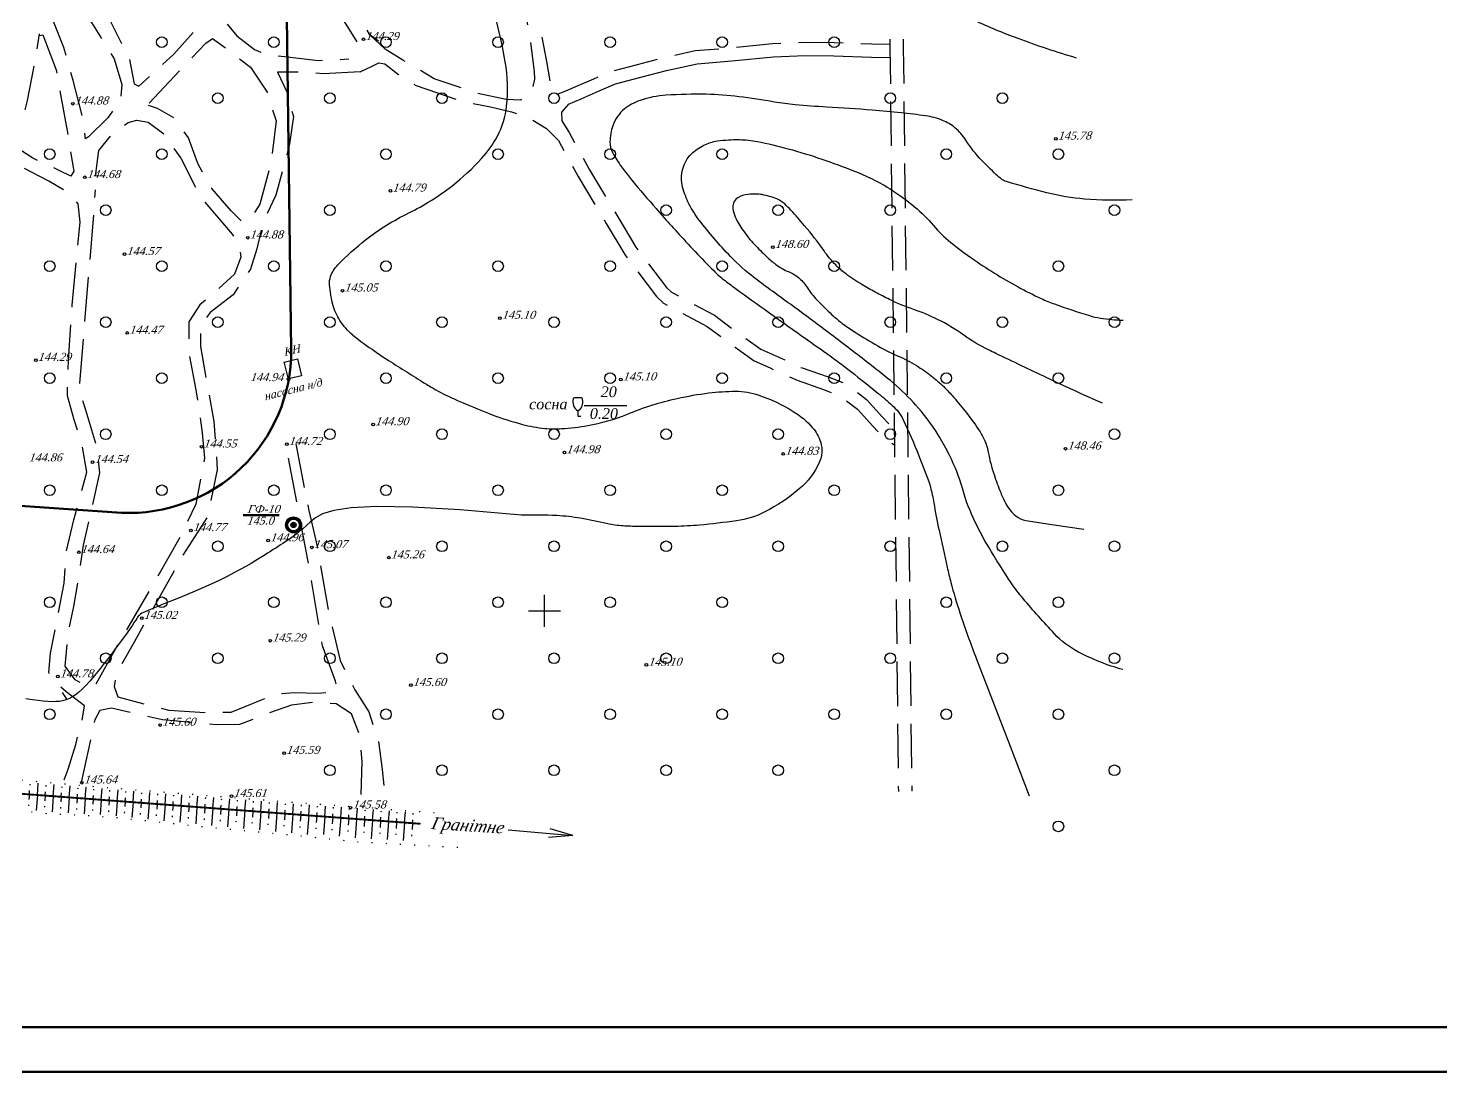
# Model space of a CAD drawing. Header units: millimetres. Extents: x 1400 to 7029, y -1119 to 1612.
# Drawn here: x 3192.6 to 3351.4, y 1001 to 1118.4 of the extents above; entities that cross this region are included whole.
import ezdxf

# ---------------------------------------------------------------- set-up
doc = ezdxf.new("R2010")
doc.units = ezdxf.units.MM
doc.set_wipeout_variables(frame=1)
for name, pattern in [('ADOT1', [1.6, 0.1, -1.5]), ('AHIDDEN2', [3, 1.5, -1.5]), ('AHIDDEN4', [7, 5, -2])]:
    doc.linetypes.add(name, pattern=pattern)
for name, color, linetype in [('01_Завод', 7, 'Continuous'), ('CONT-MNR', 7, 'Continuous'), ('жел_дор', 7, 'Continuous'), ('кресты', 7, 'Continuous'), ('ПИКЕТЫ', 7, 'Continuous'), ('проы', 7, 'Continuous'), ('РАСТИТ', 7, 'Continuous'), ('РЕЛЬЕФ', 7, 'Continuous'), ('Скважины', 7, 'Continuous'), ('СІТУАЦІЯ', 7, 'Continuous')]:
    doc.layers.add(name, color=color, linetype=linetype)
doc.styles.add('grad', font='timesi.ttf')
doc.styles.add('universw', font='timesi.ttf', dxfattribs={"oblique": 10})

# ---------------------------------------------------------------- blocks, each defined once
blk = doc.blocks.new('372')
blk.add_circle((0, 0), 1)
blk = doc.blocks.new('368')
at = {"color": 0, "linetype": 'Continuous'}
blk.add_blockref('372', (0, 0), dxfattribs=at)
blk = doc.blocks.new('A$C232C0E02')
at = {"layer": 'СІТУАЦІЯ', "color": 0, "linetype": 'Continuous', "flags": 128}
for points in [[(0, 2.48), (9.1, 3.17)], [(24.13, 0.28), (0, 2.48), (8.41, 0)]]:
    blk.add_lwpolyline(points, dxfattribs=at)
blk = doc.blocks.new('A$C0DFD615A')
at = {"layer": 'Скважины', "linetype": 'Continuous'}
h = blk.add_hatch(color=6, dxfattribs=at)
h.paths.add_polyline_path([(-3, 0, 1), (3, 0, 1)])
h.paths.add_polyline_path([(2.2, 0, -1), (-2.2, 0, -1)], flags=16)
at = {"layer": 'Скважины', "linetype": 'Continuous', "lineweight": 50}
h = blk.add_hatch(color=6, dxfattribs=at)
edge = h.paths.add_edge_path()
edge.add_arc((0, 0), 1, 0, 360)
at = {"layer": 'Скважины', "color": 0, "linetype": 'Continuous'}
for radius in [3, 2.2, 1]:
    blk.add_circle((0, 0), radius, dxfattribs=at)
blk = doc.blocks.new('390_2')
at = {"color": 0, "linetype": 'Continuous', "lineweight": 0}
blk.add_wipeout([(0.56, -0.02), (0.56, 0.02), (0.02, 0.02), (0.02, 1.02), (0.15, 1.11), (0.31, 1.24), (0.46, 1.38), (0.62, 1.58), (0.73, 1.77), (0.84, 2), (0.9, 2.21), (0.95, 2.44), (0.96, 2.61), (0.96, 2.86), (0.94, 3.01), (0.89, 3.24), (0.86, 3.33), (0.82, 3.39), (0.77, 3.44), (0.7, 3.46), (-0.38, 3.46), (-0.69, 3.46), (-0.8, 3.42), (-0.85, 3.37), (-0.89, 3.28), (-0.93, 3.11), (-0.96, 2.93), (-0.97, 2.66), (-0.95, 2.39), (-0.91, 2.19), (-0.85, 2.03), (-0.78, 1.85), (-0.67, 1.65), (-0.56, 1.5), (-0.45, 1.37), (-0.28, 1.21), (-0.13, 1.09), (-0.02, 1.02), (-0.02, -0.02)], dxfattribs=at)
at = {"color": 0, "linetype": 'Continuous'}
blk.add_lwpolyline([(0.89, 3.12), (0.86, 3.28, 0.283123), (0.7, 3.44), (-0.69, 3.44, 0.301637), (-0.87, 3.28, 0.346308), (0, 1.03, 0.325277)], format="xyb", close=True, dxfattribs=at)
blk.add_lwpolyline([(0, 1.03), (0, 0), (0.54, 0)], dxfattribs=at)

msp = doc.modelspace()

# ---------------------------------------------------------------- linework, layer by layer
at = {"lineweight": 50}
for points in [[(3582.002, 1604.9881), (3582.002, 1000.9881), (2716.002, 1000.9881), (2716.002, 1604.9881)], [(3577.002, 1599.9881), (3577.002, 1005.9881), (2736.002, 1005.9881), (2736.002, 1599.9881)]]:
    msp.add_lwpolyline(points, close=True, dxfattribs=at)
at = {"color": 7, "linetype": 'Continuous', "lineweight": 50, "flags": 128}
msp.add_lwpolyline([(3253.1696, 1256.3419), (3238.9968, 1213.3162), (3221.6314, 1125.4023), (3222.1953, 1082.1284), (3222.1953, 1082.1284, -0.42950611), (3203.1091, 1063.8631), (3127.1113, 1069.1175), (3071.2513, 1072.7475), (2988.3313, 1079.2275), (2922.9913, 1084.4475)], format="xyb", dxfattribs=at)
at = {"layer": '01_Завод', "color": 250, "linetype": 'AHIDDEN4', "flags": 128}
for points in [[(3288.5116, 1208.1056), (3288.6488, 1193.7742), (3288.8793, 1178.5741), (3289.0156, 1155.695), (3289.3436, 1126.6238), (3289.5018, 1116.1676), (3290.4513, 1032.5129)], [(3290.0115, 1208.12), (3290.1487, 1193.7927), (3290.3792, 1178.5899), (3290.5156, 1155.7079), (3290.8435, 1126.6436), (3291.0017, 1116.1874), (3291.9512, 1032.53)], [(3237.5852, 1141.0925), (3237.5842, 1140.4089), (3238.4247, 1139.4009), (3239.1719, 1138.5048), (3241.1518, 1136.7875), (3243.3558, 1134.3048), (3246.2817, 1130.6884), (3247.9159, 1128.6686), (3248.7437, 1126.8455), (3249.251, 1124.9515), (3249.7764, 1120.3308), (3250.8794, 1114.6262), (3251.3211, 1112.1478), (3251.4981, 1111.1549), (3251.8832, 1110.8576), (3252.7951, 1111.2063), (3254.178, 1111.8013), (3256.2176, 1112.6788), (3258.1563, 1113.5129), (3261.1064, 1114.2915), (3264.0504, 1115.0684), (3267.612, 1115.834), (3271.5959, 1116.1632), (3276.2905, 1116.6529), (3279.9984, 1116.7934), (3283.2158, 1116.7426), (3287.4709, 1116.6112), (3289.4961, 1116.5486)], [(3235.0164, 1138.203), (3235.5225, 1138.6407), (3236.554, 1138.6722), (3238.6148, 1137.2255), (3241.3967, 1134.4252), (3246.1444, 1128.8005), (3247.0048, 1127.1314), (3247.5362, 1125.1082), (3248.0357, 1122.7995), (3248.9956, 1117.3631), (3249.486, 1113.5058), (3249.5448, 1112.6186), (3249.2476, 1111.386), (3248.689, 1110.7204), (3247.9263, 1110.2588), (3246.3687, 1110.3339), (3242.9204, 1111.0854), (3238.2727, 1112.6805), (3234.7487, 1114.759), (3232.7456, 1116.0085), (3230.9439, 1117.6777)], [(3229.9581, 1113.4666), (3231.3059, 1114.0987), (3232.0547, 1114.4498), (3232.7226, 1114.3494), (3234.2425, 1113.1548), (3236.1313, 1111.9603), (3238.6252, 1111.0754), (3241.5415, 1110.0834), (3244.5836, 1109.5283), (3246.9619, 1108.9436), (3248.8038, 1108.3344), (3250.8793, 1107.0769), (3252.2322, 1105.7166), (3254.4412, 1101.6963), (3257.6112, 1096.3783), (3259.6862, 1092.8972), (3263.274, 1088.1811), (3264.0372, 1087.4512), (3268.9577, 1084.8069), (3272.1031, 1082.4681), (3274.2319, 1080.9631), (3276.0324, 1080.1423), (3279.072, 1078.7567), (3282.0499, 1077.7273), (3283.9336, 1076.9802), (3285.8369, 1075.4942), (3287.5618, 1073.6119), (3288.5579, 1072.5248), (3290.0089, 1071.4917)], [(3253.3596, 1109.8162), (3252.5664, 1108.917), (3252.6241, 1107.9368), (3253.4449, 1106.6243), (3255.7432, 1102.4417), (3258.8996, 1097.1464), (3260.9313, 1093.738), (3264.3962, 1089.1834), (3264.9267, 1088.676), (3269.7645, 1086.0761), (3272.9837, 1083.6825), (3274.9825, 1082.2694), (3276.6546, 1081.5071), (3279.6293, 1080.1511), (3282.5716, 1079.134), (3284.6869, 1078.2951), (3286.8584, 1076.5996), (3288.6677, 1074.6253), (3289.5568, 1073.655), (3289.9878, 1073.3481)]]:
    msp.add_lwpolyline(points, dxfattribs=at)
at = {"layer": '01_Завод', "color": 250, "linetype": 'Continuous', "flags": 128}
msp.add_lwpolyline([(3253.3596, 1109.8162), (3254.7708, 1110.4234), (3256.8105, 1111.3009), (3258.6468, 1112.091), (3261.4891, 1112.8411), (3264.3996, 1113.6092), (3267.8322, 1114.3471), (3271.7355, 1114.6696), (3276.3968, 1115.1559), (3280.015, 1115.293), (3283.1808, 1115.243), (3287.4246, 1115.1119), (3289.4498, 1115.0493)], dxfattribs=at)
at = {"layer": 'CONT-MNR', "color": 30, "linetype": 'Continuous', "flags": 128}
for points in [[(3229.0996, 1083.8218, -0.06964728), (3227.6661, 1085.483, -0.07851882), (3226.8783, 1087.2655, -0.04491636), (3226.4951, 1089.5025, -0.10908417), (3226.6244, 1090.4373, -0.10219152), (3227.4297, 1091.7262, -0.03644697), (3230.5598, 1094.5606, -0.05279579), (3235.4044, 1097.581, 0.05280627), (3240.248, 1100.6009, 0.04200081), (3243.6004, 1103.7052, 0.06266107), (3245.3704, 1106.2124, 0.0962945), (3246.4117, 1109.6081, 0.06843527), (3246.257, 1114.5805, 0.02609042), (3245.1176, 1119.6774, 0.02513517)], [(3298.9983, 1119.2467, 0.02061885), (3303.8753, 1117.2219, 0.01571158), (3310.4504, 1115.0367)], [(3316.7384, 1099.0615, -0.0334372), (3311.391, 1099.1436, -0.04153995), (3307.1422, 1099.852, -0.01013853), (3302.6024, 1101.1013, -0.08540444), (3302.0978, 1101.3508, -0.03115432), (3301.4186, 1101.9134, -0.01226635), (3299.8255, 1103.4854, -0.05099758), (3298.0417, 1105.7572, 0.07892517), (3296.8048, 1107.1639, 0.07725222), (3295.4276, 1107.9853, 0.06181275), (3293.4952, 1108.4996, 0.00768782), (3290.7688, 1108.8319, 0.00645613), (3287.5124, 1109.1357, 0.00606072), (3282.3985, 1109.4838, -0.00873048), (3278.8495, 1109.7445, -0.02080276), (3276.5116, 1110.0558, 0.01215347), (3272.5208, 1110.6576, 0.02651749), (3268.853, 1110.9233, 0.02151609), (3264.3231, 1110.8159, 0.06435674), (3261.405, 1110.2387, 0.09368228), (3259.614, 1109.2354, 0.06876832), (3258.8899, 1108.4361, 0.06310325), (3258.3552, 1107.3903, 0.08454276), (3258.0292, 1105.578, 0.12632339), (3258.3272, 1104.371, 0.03298359), (3259.3232, 1102.78, 0.0209256), (3261.1525, 1100.4572, 0.00284375), (3263.9117, 1097.277, 0.00489107), (3265.5444, 1095.453, 0.00973775), (3269.722, 1091.052, 0.03590122), (3270.9607, 1089.9652, 0.00508568), (3272.2634, 1088.9988, 0.00187037), (3275.8417, 1086.4207, 0.00198646), (3280.2407, 1083.3026, -0.00302757), (3283.1227, 1081.2507, -0.00976985), (3284.6126, 1080.1315, -0.00402909), (3288.1487, 1077.319, -0.01586152), (3289.7479, 1075.9398, -0.03455133), (3290.4153, 1075.2354, -0.06248369), (3290.9935, 1074.3221, -0.01558716), (3292.7083, 1070.36, -0.00480288), (3293.8961, 1067.2767, -0.02812997), (3294.0639, 1066.7376, -0.01990761), (3294.4304, 1064.9819, 0.01139489), (3295.0182, 1061.9051, 0.00306322), (3295.9374, 1057.7493, 0.00734885), (3296.3566, 1056.0253, 0.01718517), (3297.373, 1052.5886, 0.01118858), (3299.2308, 1047.4079), (3302.9994, 1037.5953), (3305.1418, 1032.017)], [(3315.6659, 1046.2139, -0.05150787), (3310.6302, 1048.2327, -0.08431928), (3307.9852, 1050.2538, -0.01175182), (3304.4642, 1054.2153, -0.02823414), (3303.1342, 1055.9771, -0.0131173), (3300.6065, 1059.9737, -0.02043238), (3299.1591, 1062.6431, -0.04520728), (3297.6408, 1066.609, 0.04822573), (3296.1946, 1070.319, 0.01685176), (3295.0419, 1072.4205, 0.02256978), (3294.06, 1073.9172, 0.03406131), (3291.8398, 1076.5865, 0.03303946), (3289.2037, 1079.0073, 0.00430894), (3286.6449, 1081.0269, 0.00258497), (3282.3337, 1084.3342, 0.00675253), (3278.3037, 1087.3079, -0.00682179), (3274.315, 1090.2519, -0.03895695), (3271.5671, 1092.6981, -0.02671507), (3268.0642, 1096.7558, -0.04874599), (3266.9027, 1098.6031, -0.05291657), (3266.1977, 1100.4865, -0.1287571), (3266.2053, 1102.5396, -0.13618768), (3267.1893, 1104.2171, -0.07669796), (3268.5803, 1105.2029, -0.0819724), (3270.1057, 1105.6744, -0.03732213), (3272.5898, 1105.8277, -0.04605744), (3274.5969, 1105.6161, -0.01759749), (3278.0575, 1104.7976, -0.01585236), (3281.8295, 1103.6342, -0.01057616), (3285.4983, 1102.2866, -0.01905387), (3287.4873, 1101.4191, -0.03318605), (3289.7382, 1100.1431, -0.0272605), (3292.2702, 1098.2714, -0.0453873), (3294.3911, 1096.1658, 0.0494738), (3296.3532, 1094.2492, 0.0156871), (3298.6623, 1092.5178, 0.01459189), (3301.2527, 1090.81, 0.01384068), (3303.8985, 1089.2741, 0.01450472), (3306.5022, 1087.9537, 0.02488203), (3307.9926, 1087.3402, 0.0096669), (3311.9267, 1086.0301, 0.04117724), (3313.1625, 1085.754, 0.02028372), (3315.718, 1085.5055)], [(3313.3849, 1076.1788, -0.00209778), (3309.3074, 1078.0243, -0.00393153), (3307.1438, 1079.0351, -0.00038967), (3301.4189, 1081.7703, -0.00265862), (3300.5823, 1082.1763, -0.04051138), (3297.7918, 1083.8419, 0.03851505), (3294.8641, 1085.6051, 0.03526664), (3292.2442, 1086.6961, -0.033283), (3289.464, 1087.841, -0.00967345), (3287.8529, 1088.6727, -0.01012637), (3286.3465, 1089.5274, -0.0263262), (3284.5649, 1090.7178, -0.0366108), (3283.4005, 1091.7284, -0.04510814), (3282.0885, 1093.3096, 0.02589005), (3279.913, 1096.1463, 0.00916841), (3278.3743, 1097.8856, 0.02135755), (3277.6691, 1098.5907, 0.08861431), (3276.7732, 1099.1599, 0.05426617), (3275.1159, 1099.6378, 0.03864018), (3274.3796, 1099.708, 0.03392218), (3273.5384, 1099.666, 0.10662097), (3272.3883, 1099.2717, 0.17283448), (3271.9047, 1098.6807, 0.1181011), (3271.8353, 1098.0436, 0.07912007), (3272.1018, 1097.1324, 0.0421535), (3272.9895, 1095.6062, 0.03670406), (3274.2708, 1094.0358, 0.01465205), (3275.6179, 1092.6931, 0.02068979), (3276.6369, 1091.8118, 0.07742577), (3278.1647, 1090.9429, -0.09844562), (3279.3411, 1090.2072, -0.05991289), (3280.2157, 1089.1605, 0.04748046), (3281.2847, 1087.8144, 0.01296377), (3282.9849, 1086.1366, 0.02348126), (3283.9889, 1085.2808, 0.02123182), (3285.2924, 1084.3571, 0.01142982), (3287.8198, 1082.8035, 0.02941003), (3290.3524, 1081.5186, -0.03477718), (3292.4831, 1080.4088, -0.02703834), (3294.1508, 1079.2585, -0.0296279), (3295.5444, 1078.0432, -0.01898951), (3296.4826, 1077.0492, -0.01143565), (3297.9368, 1075.3072, -0.01981374), (3299.4706, 1073.2173, -0.04044609), (3300.0943, 1072.1093, -0.06228374), (3300.545, 1070.6895, 0.03519889), (3301.204, 1068.1446, 0.01605974), (3301.9532, 1066.1287, 0.02491647), (3302.5411, 1064.8729, 0.09595118), (3303.6465, 1063.5029, 0.1382782), (3304.7699, 1062.9935), (3307.9737, 1062.5063), (3311.3159, 1061.998)], [(3229.0996, 1083.8218, 0.00610702), (3231.5885, 1082.0183, 0.01212527), (3232.8745, 1081.1562, 0.00220997), (3236.9666, 1078.5798, 0.00768861), (3238.1574, 1077.8626, 0.02625949), (3240.4352, 1076.6934, 0.01423819), (3244.7948, 1074.8848, 0.02776131), (3248.1775, 1073.804, 0.03834977), (3250.7097, 1073.3508, 0.04145013), (3252.5939, 1073.3177, 0.02629357), (3255.541, 1073.6667, 0.05581818), (3259.9841, 1074.9537, -0.04395547), (3265.5794, 1076.719, -0.02375904), (3269.1489, 1077.3326, -0.02864617), (3272.1471, 1077.5292, -0.08636969), (3274.7579, 1077.0968, -0.05304688), (3278.6338, 1075.2606, -0.07469913), (3280.7738, 1073.4671, -0.10846725), (3281.715, 1071.7767, -0.18253839), (3281.5578, 1069.5078, -0.10908001), (3279.3095, 1066.5352, -0.05911236), (3275.4348, 1063.9529, -0.08268982), (3272.249, 1062.9508, -0.01229287), (3268.0866, 1062.4692, -0.01886327), (3265.3593, 1062.3249, -0.00816894), (3260.5408, 1062.3307, -0.02349456), (3258.8681, 1062.4387, -0.02758084), (3257.6399, 1062.6453, 0.01149193), (3254.7115, 1063.2353, 0.03104065), (3252.0499, 1063.5393, 0.02100764), (3248.0938, 1063.5777)]]:
    msp.add_lwpolyline(points, format="xyb", dxfattribs=at)
msp.add_lwpolyline([(3248.0938, 1063.5777), (3241.1727, 1064.1908), (3235.8182, 1064.5009), (3231.8122, 1064.5585), (3228.9365, 1064.4141), (3226.9731, 1064.1182), (3225.7038, 1063.7213), (3224.9105, 1063.2739), (3224.3751, 1062.8264), (3223.9152, 1062.4203), (3223.4918, 1062.0598), (3223.1013, 1061.74), (3222.7404, 1061.4562), (3222.4057, 1061.2034), (3222.0937, 1060.9768), (3221.8011, 1060.7715), (3221.5245, 1060.5827), (3221.2597, 1060.4055), (3221, 1060.2347), (3220.7379, 1060.0652), (3220.4661, 1059.8918), (3220.177, 1059.7094), (3219.8631, 1059.5128), (3219.5172, 1059.2969), (3219.1316, 1059.0565), (3218.6999, 1058.7877), (3218.2186, 1058.4918), (3217.6853, 1058.1712), (3217.0976, 1057.8286), (3216.4531, 1057.4664), (3215.7492, 1057.087), (3214.9834, 1056.6932), (3214.1534, 1056.2873), (3213.2612, 1055.8727), (3212.3266, 1055.456), (3211.3741, 1055.0446), (3210.4281, 1054.646), (3209.513, 1054.2676), (3208.6531, 1053.9168), (3207.873, 1053.6011), (3207.1969, 1053.3278), (3206.6427, 1053.1019), (3206.2018, 1052.9187), (3205.8588, 1052.7708), (3205.5984, 1052.651), (3205.4055, 1052.5519), (3205.2647, 1052.4662), (3205.1607, 1052.3867), (3205.0783, 1052.3061), (3205.0029, 1052.2164), (3204.9229, 1052.1065), (3204.8276, 1051.9648), (3204.7062, 1051.7795), (3204.5477, 1051.5388), (3204.3415, 1051.231), (3204.0766, 1050.8444), (3203.7423, 1050.3672), (3203.3321, 1049.7938), (3202.858, 1049.1424), (3202.3359, 1048.4372), (3201.7822, 1047.7027), (3201.2129, 1046.963), (3200.6444, 1046.2425), (3200.0928, 1045.5655), (3199.5743, 1044.9562), (3199.101, 1044.4337), (3198.669, 1043.9955), (3198.2702, 1043.6341), (3197.8966, 1043.3417), (3197.5401, 1043.1106), (3197.1928, 1042.9333), (3196.8466, 1042.802), (3196.4934, 1042.709), (3196.1251, 1042.6478), (3195.7327, 1042.6157), (3195.3072, 1042.6111), (3194.8395, 1042.6326), (3194.3205, 1042.6785), (3193.7411, 1042.7472), (3193.0924, 1042.8374), (3192.3651, 1042.9473)], dxfattribs=at)
at = {"layer": 'CONT-MNR', "color": 30, "linetype": 'Continuous', "elevation": 43.5, "flags": 128}
msp.add_lwpolyline([(3196.9928, 1042.8574), (3196.4647, 1043.6481)], dxfattribs=at)
at = {"layer": 'жел_дор', "color": 7, "linetype": 'Continuous', "const_width": 0.21, "flags": 128}
msp.add_lwpolyline([(2775.4659, 1064.0896), (2798.9245, 1062.2131), (2828.9365, 1060.0664), (2887.0559, 1055.7065), (2924.0835, 1052.872), (2976.5245, 1049.0132), (3040.7183, 1043.9603), (3103.6887, 1039.1407), (3148.1414, 1035.6826), (3185.83, 1032.7039), (3209.3383, 1030.9328), (3236.7274, 1028.8752)], dxfattribs=at)
at = {"layer": 'кресты', "color": 3, "linetype": 'Continuous'}
for p, q in [((3250.6513, 1051.0275), (3250.6513, 1054.6275)), ((3248.8513, 1052.8275), (3252.4513, 1052.8275))]:
    msp.add_line(p, q, dxfattribs=at)
at = {"layer": 'ПИКЕТЫ', "color": 7, "linetype": 'Continuous'}
for centre in [(3230.3101, 1117.1098), (3197.646, 1109.8658), (3308.158, 1105.9234), (3198.9918, 1101.5864), (3233.34, 1100.0748), (3217.3, 1094.7983), (3203.4555, 1092.9354), (3276.3401, 1093.7307), (3227.9442, 1088.8358), (3245.6524, 1085.758), (3203.7624, 1084.082), (3193.4751, 1081.03), (3221.8939, 1078.8786), (3259.2448, 1078.8389), (3231.4104, 1073.7936), (3212.1061, 1071.293), (3221.6885, 1071.5633), (3252.896, 1070.6437), (3277.5009, 1070.4686), (3309.2417, 1071.065), (3199.8666, 1069.5463), (3210.9179, 1061.8767), (3219.6047, 1060.7388), (3198.3095, 1059.414), (3224.5162, 1059.969), (3233.1548, 1058.8128), (3205.3835, 1052.0059), (3219.8424, 1049.4693), (3262.1142, 1046.7458), (3195.9627, 1045.4357), (3235.6361, 1044.4619), (3207.4644, 1039.9887), (3221.4027, 1036.8301), (3198.6616, 1033.4973), (3215.4671, 1031.9774), (3228.8734, 1030.6909)]:
    msp.add_circle(centre, 0.15, dxfattribs=at)
at = {"layer": 'РАСТИТ', "color": 7}
msp.add_lwpolyline([(3255.1231, 1075.9314), (3259.9149, 1075.9059)], dxfattribs=at)
at = {"layer": 'РЕЛЬЕФ', "color": 7, "linetype": 'Continuous'}
for p, q in [((3192.7511, 1032.1824), (3192.7851, 1032.6333)), ((3192.8301, 1033.2316), (3192.8391, 1033.3512)), ((3193.6486, 1032.1148), (3193.7494, 1033.4529)), ((3194.546, 1032.0472), (3194.5792, 1032.4877)), ((3194.6243, 1033.086), (3194.6333, 1033.2056)), ((3195.4435, 1031.9796), (3195.542, 1033.2872)), ((3196.341, 1031.912), (3196.3736, 1032.3447)), ((3196.4186, 1032.943), (3196.4276, 1033.0626)), ((3197.2384, 1031.8444), (3197.3355, 1033.1329)), ((3198.1359, 1031.7767), (3198.168, 1032.2031)), ((3198.2131, 1032.8014), (3198.2221, 1032.9211)), ((3199.0334, 1031.7091), (3199.129, 1032.9786)), ((3200.0075, 1032.6598), (3200.0165, 1032.7795)), ((3200.8283, 1031.5739), (3200.9229, 1032.8294)), ((3201.8023, 1032.522), (3201.8113, 1032.6417)), ((3202.6232, 1031.4387), (3202.7173, 1032.6877)), ((3203.597, 1032.3846), (3203.6061, 1032.5043)), ((3204.4181, 1031.3034), (3204.5118, 1032.546)), ((3205.3918, 1032.2472), (3205.4008, 1032.3669)), ((3206.2131, 1031.1682), (3206.3062, 1032.4043)), ((3207.1866, 1032.1099), (3207.1956, 1032.2295)), ((3208.008, 1031.033), (3208.1007, 1032.2627)), ((3192.6626, 1031.0074), (3192.6535, 1030.8877)), ((3192.7511, 1032.1824), (3192.7076, 1031.6057)), ((3193.6486, 1032.1148), (3193.5166, 1030.3639)), ((3194.4565, 1030.8584), (3194.4474, 1030.7387)), ((3194.546, 1032.0472), (3194.5015, 1031.4567)), ((3195.4435, 1031.9796), (3195.3104, 1030.2133)), ((3196.252, 1030.7308), (3196.2429, 1030.6111)), ((3196.341, 1031.912), (3196.297, 1031.3291)), ((3197.2384, 1031.8444), (3197.108, 1030.1131)), ((3198.0478, 1030.6072), (3198.0388, 1030.4876)), ((3198.1359, 1031.7767), (3198.0928, 1031.2055)), ((3199.0334, 1031.7091), (3198.9056, 1030.013)), ((3199.9308, 1031.6415), (3199.8887, 1031.082)), ((3199.9308, 1031.6415), (3199.9625, 1032.0615)), ((3200.8283, 1031.5739), (3200.7031, 1029.9129)), ((3201.7257, 1031.5063), (3201.6845, 1030.9585)), ((3201.7257, 1031.5063), (3201.7572, 1031.9237)), ((3202.6232, 1031.4387), (3202.4978, 1029.7742)), ((3203.5207, 1031.3711), (3203.4783, 1030.8084)), ((3203.5207, 1031.3711), (3203.552, 1031.7863)), ((3204.4181, 1031.3034), (3204.2892, 1029.5922)), ((3205.3156, 1031.2358), (3205.2721, 1030.6576)), ((3205.3156, 1031.2358), (3205.3467, 1031.6489)), ((3206.2131, 1031.1682), (3206.0806, 1029.4103)), ((3207.1105, 1031.1006), (3207.0658, 1030.5068)), ((3207.1105, 1031.1006), (3207.1415, 1031.5116)), ((3208.008, 1031.033), (3207.872, 1029.2284)), ((3208.9055, 1030.9654), (3208.8596, 1030.356)), ((3208.9055, 1030.9654), (3208.9363, 1031.3742)), ((3208.9814, 1031.9725), (3208.9904, 1032.0921)), ((3209.8029, 1030.8978), (3209.6639, 1029.0464)), ((3209.8029, 1030.8978), (3209.8948, 1032.121)), ((3210.7004, 1030.8304), (3210.6535, 1030.2054)), ((3210.7004, 1030.8304), (3210.731, 1031.237)), ((3210.7759, 1031.8353), (3210.7849, 1031.955)), ((3211.5979, 1030.763), (3211.4553, 1028.8645)), ((3211.5979, 1030.763), (3211.6893, 1031.9793)), ((3212.4954, 1030.6956), (3212.4473, 1030.0549)), ((3212.4954, 1030.6956), (3212.5258, 1031.0999)), ((3212.5707, 1031.6982), (3212.5797, 1031.8179)), ((3213.3929, 1030.6282), (3213.2473, 1028.6897)), ((3213.3929, 1030.6282), (3213.4837, 1031.8377)), ((3214.2904, 1030.5607), (3214.3206, 1030.9628)), ((3214.3655, 1031.5611), (3214.3745, 1031.6808)), ((3215.1878, 1030.4933), (3215.2782, 1031.696)), ((3216.0853, 1030.4259), (3216.1153, 1030.8257)), ((3216.1603, 1031.424), (3216.1693, 1031.5436)), ((3216.9828, 1030.3585), (3217.0726, 1031.5544)), ((3217.8803, 1030.2911), (3217.9101, 1030.6886)), ((3217.9551, 1031.2869), (3217.9641, 1031.4065)), ((3218.7778, 1030.2236), (3218.8671, 1031.4127)), ((3219.7499, 1031.1498), (3219.7589, 1031.2694)), ((3220.5727, 1030.0888), (3220.6615, 1031.2711)), ((3221.5447, 1031.0126), (3221.5537, 1031.1323)), ((3222.3677, 1029.954), (3222.4562, 1031.132)), ((3223.3396, 1030.8779), (3223.3486, 1030.9976)), ((3224.1626, 1029.8191), (3224.2513, 1030.9995)), ((3225.1347, 1030.7439), (3225.1436, 1030.8635)), ((3225.9576, 1029.6843), (3226.0465, 1030.8671)), ((3226.9297, 1030.6098), (3226.9387, 1030.7295)), ((3227.7526, 1029.5494), (3227.8416, 1030.7346)), ((3229.5475, 1029.4146), (3229.6367, 1030.6021)), ((3199.8436, 1030.4837), (3199.8346, 1030.364)), ((3201.6394, 1030.3601), (3201.6304, 1030.2405)), ((3203.4332, 1030.2101), (3203.4242, 1030.0905)), ((3205.227, 1030.0593), (3205.218, 1029.9397)), ((3207.0207, 1029.9085), (3207.0117, 1029.7889)), ((3208.8145, 1029.7577), (3208.8055, 1029.6381)), ((3210.6085, 1029.6071), (3210.5995, 1029.4874)), ((3212.4023, 1029.4566), (3212.3933, 1029.3369)), ((3214.1965, 1029.3109), (3214.1875, 1029.1912)), ((3214.2904, 1030.5607), (3214.2414, 1029.9092)), ((3215.1878, 1030.4933), (3215.0398, 1028.5226)), ((3215.9906, 1029.1653), (3215.9816, 1029.0456)), ((3216.0853, 1030.4259), (3216.0356, 1029.7636)), ((3216.9828, 1030.3585), (3216.8323, 1028.3555)), ((3217.7848, 1029.0197), (3217.7758, 1028.9)), ((3217.8803, 1030.2911), (3217.8297, 1029.618)), ((3218.7778, 1030.2236), (3218.6249, 1028.1884)), ((3219.6752, 1030.1562), (3219.6239, 1029.4724)), ((3219.6752, 1030.1562), (3219.7049, 1030.5514)), ((3220.5727, 1030.0888), (3220.4174, 1028.0213)), ((3221.4702, 1030.0214), (3221.418, 1029.3268)), ((3221.4702, 1030.0214), (3221.4997, 1030.4143)), ((3222.3677, 1029.954), (3222.2099, 1027.8542)), ((3223.2652, 1029.8865), (3223.2122, 1029.1812)), ((3223.2652, 1029.8865), (3223.2947, 1030.2796)), ((3224.1626, 1029.8191), (3224.0024, 1027.6857)), ((3225.0601, 1029.7517), (3225.0061, 1029.0328)), ((3225.0601, 1029.7517), (3225.0897, 1030.1456)), ((3225.9576, 1029.6843), (3225.8071, 1027.681)), ((3226.8551, 1029.6169), (3226.7999, 1028.8825)), ((3226.8551, 1029.6169), (3226.8847, 1030.0115)), ((3227.7526, 1029.5494), (3227.5982, 1027.4946)), ((3228.65, 1029.482), (3228.5937, 1028.7322)), ((3228.65, 1029.482), (3228.6797, 1029.8775)), ((3228.7247, 1030.4758), (3228.7337, 1030.5954)), ((3229.5475, 1029.4146), (3229.3893, 1027.3082)), ((3230.445, 1029.3472), (3230.388, 1028.589)), ((3230.445, 1029.3472), (3230.4748, 1029.7434)), ((3230.5197, 1030.3417), (3230.5287, 1030.4614)), ((3231.3425, 1029.2798), (3231.1855, 1027.1899)), ((3231.3425, 1029.2798), (3231.4319, 1030.4696)), ((3232.24, 1029.2123), (3232.1838, 1028.4653)), ((3232.24, 1029.2123), (3232.2698, 1029.6093)), ((3232.3147, 1030.2077), (3232.3237, 1030.3273)), ((3233.1374, 1029.1449), (3232.9832, 1027.0921)), ((3233.1374, 1029.1449), (3233.227, 1030.3371)), ((3234.0349, 1029.0775), (3233.9796, 1028.3416)), ((3234.0349, 1029.0775), (3234.0648, 1029.4753)), ((3234.1098, 1030.0736), (3234.1187, 1030.1933)), ((3234.9324, 1029.0101), (3235.0221, 1030.2046)), ((3235.8299, 1028.9427), (3235.8598, 1029.3412)), ((3235.9048, 1029.9396), (3235.9138, 1030.0592)), ((3219.5789, 1028.8741), (3219.5699, 1028.7544)), ((3221.3731, 1028.7285), (3221.3641, 1028.6088)), ((3223.1672, 1028.5829), (3223.1582, 1028.4632)), ((3224.9612, 1028.4345), (3224.9522, 1028.3148)), ((3226.755, 1028.2842), (3226.746, 1028.1645)), ((3228.5488, 1028.1339), (3228.5398, 1028.0142)), ((3230.3431, 1027.9907), (3230.3341, 1027.871)), ((3232.1389, 1027.867), (3232.1299, 1027.7473)), ((3233.9347, 1027.7433), (3233.9257, 1027.6236)), ((3234.9324, 1029.0101), (3234.781, 1026.9944)), ((3235.7305, 1027.6196), (3235.7215, 1027.4999)), ((3235.8299, 1028.9427), (3235.7754, 1028.2179))]:
    msp.add_line(p, q, dxfattribs=at)
at = {"layer": 'РЕЛЬЕФ', "color": 7, "linetype": 'ADOT1', "flags": 128}
for points in [[(3238.2781, 1030.0983), (3221.9575, 1031.3004), (3200.2041, 1033.0268), (3195.1515, 1033.4676), (3193.9084, 1033.5878), (3176.7257, 1035.1905), (3159.7836, 1036.3926), (3142.7212, 1037.6347), (3125.6187, 1038.8768), (3108.4761, 1040.5196), (3091.6142, 1041.6015), (3074.4716, 1042.8436), (3057.329, 1044.2861), (3040.2666, 1045.6484), (3023.2042, 1046.9306), (3006.1418, 1048.2128), (2989.0794, 1049.495), (2972.017, 1050.7772), (2956.4068, 1051.9351), (2919.9978, 1054.7128), (2891.9144, 1057.0596), (2874.2317, 1058.3031), (2859.7125, 1059.0819), (2848.5602, 1059.6583), (2827.1228, 1061.1974), (2812.4453, 1062.4143), (2793.1251, 1064.5425), (2784.5231, 1065.0484), (2775.0372, 1065.7529)], [(2775.1267, 1062.8334), (2784.0373, 1061.8484), (2797.9945, 1060.5877), (2806.1954, 1059.918), (2815.0134, 1059.4412), (2826.9994, 1058.6927), (2840.7068, 1057.7057), (2849.8934, 1057.1542), (2862.8106, 1056.0485), (2871.0509, 1055.4576), (2881.6826, 1054.628), (2891.3817, 1053.9583), (2903.3547, 1053.0451), (2912.7384, 1052.2177), (2924.3926, 1051.3475), (2934.762, 1050.4414), (2944.5632, 1049.453), (2954.696, 1048.7438), (2966.1927, 1048.1489), (2975.9707, 1047.2034), (2984.7454, 1046.4135), (2992.3155, 1045.7043), (3009.0977, 1044.2024), (3015.6821, 1043.6902), (3026.2771, 1042.8986), (3036.4099, 1042.3076), (3046.297, 1041.5112), (3058.0817, 1040.5037), (3068.3823, 1039.683), (3075.5665, 1039.2422), (3084.7043, 1038.4236), (3091.3844, 1038.0458), (3101.4998, 1037.5403), (3107.4236, 1037.0365), (3116.1804, 1036.6684), (3123.385, 1036.234), (3131.6326, 1035.4573), (3137.3466, 1035.2091), (3142.6258, 1034.3092), (3151.3713, 1033.6883), (3158.0169, 1033.2229), (3164.899, 1032.692), (3171.4204, 1032.0714), (3175.8612, 1031.637), (3180.6296, 1031.3244), (3189.1385, 1030.6107), (3194.6837, 1030.0498), (3201.6399, 1029.6774), (3212.3684, 1028.5565), (3223.8105, 1027.4667), (3229.7729, 1026.8461), (3241.2811, 1026.2205)]]:
    msp.add_lwpolyline(points, dxfattribs=at)
at = {"layer": 'Скважины', "color": 0, "linetype": 'Continuous', "lineweight": 50}
msp.add_line((3216.7734, 1063.6046), (3220.8523, 1063.6046), dxfattribs=at)
at = {"layer": 'СІТУАЦІЯ', "color": 7}
for p, q in [((3221.8924, 1078.8726), (3221.413, 1080.8231)), ((3221.4141, 1080.8157), (3222.8811, 1081.1763)), ((3222.8811, 1081.1763), (3223.3502, 1079.2679)), ((3223.3502, 1079.2679), (3221.8796, 1078.9064))]:
    msp.add_line(p, q, dxfattribs=at)
at = {"layer": 'СІТУАЦІЯ', "color": 7, "linetype": 'AHIDDEN4', "flags": 128}
for points in [[(3235.0164, 1138.203), (3228.485, 1132.6003), (3223.186, 1126.8744), (3224.9672, 1124.5118), (3227.4318, 1122.3569), (3229.65, 1120.0173), (3230.9439, 1117.6777), (3231.9914, 1116.9389)], [(3192.8221, 1125.9541), (3196.5022, 1123.0648), (3199.7222, 1118.9936), (3202.2851, 1114.9223), (3203.1395, 1112.0331), (3203.008, 1110.2601), (3201.5623, 1108.2902), (3199.3936, 1106.1232), (3199.0651, 1105.9262), (3198.6708, 1108.5528), (3197.685, 1112.4927), (3196.6336, 1116.17), (3195.4507, 1119.1249), (3194.3335, 1121.9485), (3192.7564, 1126.0197)], [(3229.5884, 1116.8157), (3227.9864, 1119.4016), (3225.953, 1121.3718), (3223.7964, 1123.2189), (3221.8247, 1124.8197), (3221.2702, 1125.066), (3214.8004, 1119.0322), (3216.0944, 1117.493), (3218.0661, 1115.9538), (3219.6065, 1115.3381), (3221.7631, 1115.1534), (3225.2136, 1114.7224), (3228.6641, 1114.9071)], [(3193.8735, 1117.5489), (3194.2678, 1117.6146), (3195.7793, 1113.6747), (3197.0936, 1106.2545), (3197.7507, 1102.2926), (3197.4221, 1101.7016), (3196.1078, 1102.3583), (3193.1506, 1103.7373), (3191.7705, 1104.6566), (3191.3105, 1105.6415), (3192.5591, 1110.2381), (3193.5449, 1115.4256), (3193.8734, 1117.7239)], [(3206.228, 1109.9098), (3210.1053, 1114.0467), (3212.6025, 1116.6733), (3213.3253, 1117.1986), (3214.8368, 1116.1479), (3217.5969, 1113.981), (3219.5026, 1111.1574), (3220.4884, 1107.9398), (3219.8969, 1103.0806), (3218.6483, 1098.5497), (3217.5969, 1096.8424), (3216.6111, 1096.6454), (3215.4282, 1097.8274), (3213.2596, 1100.3227), (3211.6824, 1103.1463), (3210.631, 1106.0355), (3209.1195, 1108.2025), (3207.148, 1109.3188), (3206.1623, 1109.6471)], [(3229.9581, 1113.4666), (3225.8299, 1113.2203), (3223.7349, 1113.405), (3220.6541, 1113.405), (3221.7016, 1111.1885), (3222.4409, 1108.4179), (3222.0096, 1105.3395), (3220.4658, 1099.591), (3219.0486, 1096.5126), (3218.3092, 1093.5573), (3217.6254, 1091.2608), (3215.6537, 1088.367), (3213.0658, 1086.3968), (3212.0183, 1084.8576), (3211.9733, 1082.568), (3212.8445, 1077.671), (3213.498, 1074.1342), (3213.8796, 1068.6738), (3212.7361, 1063.3415), (3209.8501, 1058.8254), (3204.5343, 1049.315), (3202.5463, 1045.753), (3202.272, 1044.3145), (3202.6834, 1043.15), (3208.4418, 1041.643), (3212.6921, 1041.369), (3215.4342, 1041.4375), (3217.0109, 1042.054), (3218.8619, 1042.8075), (3220.3015, 1043.4925), (3222.5637, 1043.6295), (3225.1687, 1043.561), (3227.0882, 1043.698), (3227.3624, 1044.1775), (3227.1568, 1044.931), (3225.7172, 1048.904), (3224.0719, 1058.5625), (3221.6013, 1071.4766)], [(3196.6709, 1033.8395), (3197.1029, 1035.0265), (3197.9668, 1037.7781), (3198.6688, 1040.4757), (3198.9387, 1042.1483), (3196.8869, 1043.7129), (3195.699, 1044.738), (3194.945, 1045.8762), (3195.1312, 1048.0563), (3195.7432, 1051.1935), (3196.651, 1055.9377), (3196.9062, 1059.4648), (3197.7568, 1063.0769), (3199.2004, 1068.4426), (3198.6571, 1071.6996), (3197.7879, 1074.3052), (3197.0274, 1077.0194), (3197.136, 1081.0364), (3197.5706, 1087.2247), (3198.4708, 1096.5567), (3198.2566, 1098.5897), (3197.0252, 1099.9271), (3194.9371, 1101.1576), (3193.0097, 1102.1741), (3190.2791, 1103.5651), (3188.8871, 1101.9601), (3187.0667, 1101.0506), (3184.5503, 1101.2646), (3118.6708, 1107.9686)], [(3200.1822, 1101.7016), (3200.5765, 1104.5909), (3201.9565, 1106.2982), (3203.8623, 1107.7428), (3204.848, 1108.0055), (3206.0966, 1107.8085), (3207.8709, 1106.4952), (3209.7767, 1103.7373), (3211.9453, 1099.4034), (3215.5597, 1095.2008), (3216.3397, 1093.9677), (3216.534, 1092.6087), (3215.8216, 1090.6996), (3213.9433, 1088.9522), (3211.9032, 1087.2372), (3210.6713, 1085.3414), (3210.6713, 1081.8467), (3211.4808, 1077.6725), (3212.1951, 1072.8668), (3212.4542, 1069.9869), (3211.4487, 1064.8272), (3209.7971, 1061.2678), (3206.5604, 1055.6331), (3202.4196, 1048.5475), (3200.1939, 1044.5133), (3199.4666, 1044.2366), (3197.9138, 1045.0642), (3196.7751, 1046.6158), (3197.0856, 1050.1327), (3197.7597, 1053.318), (3198.2256, 1056.1109), (3198.8467, 1060.1968), (3199.8301, 1064.4379), (3200.6583, 1068.3686), (3200.3995, 1071.0063), (3199.1055, 1075.4026), (3198.3757, 1077.6626), (3198.8415, 1083.507), (3199.9287, 1096.4664), (3200.1875, 1100.1902)], [(3222.7161, 1071.6116), (3224.1349, 1064.253), (3225.0132, 1060.5737), (3226.3038, 1053.1622), (3227.6756, 1047.2473), (3229.3495, 1043.9561), (3230.9153, 1041.4743), (3231.9952, 1038.1292), (3232.4314, 1034.9716), (3232.7554, 1031.7883)], [(3230.0557, 1032.166), (3230.1636, 1035.8888), (3229.9477, 1038.6943), (3228.9758, 1041.2301), (3227.2479, 1042.3632), (3224.7102, 1042.525), (3222.2264, 1042.2013), (3219.5807, 1041.2841), (3216.395, 1040.0432), (3213.8032, 1039.9892), (3207.7018, 1040.5827), (3204.5701, 1041.2841), (3201.9783, 1041.8776), (3200.6825, 1041.6078), (3200.1266, 1040.5836), (3198.5608, 1033.5158)]]:
    msp.add_lwpolyline(points, dxfattribs=at)
msp.add_lwpolyline([(3216.1512, 1122.9335), (3210.8939, 1123.7871), (3207.4767, 1124.9691), (3203.928, 1126.2167), (3200.4451, 1127.333), (3197.225, 1127.8583), (3194.2678, 1128.318), (3192.9535, 1128.4493), (3192.8221, 1127.924), (3194.3335, 1127.0704), (3197.9479, 1123.7871), (3201.5623, 1119.7159), (3203.9938, 1114.8567), (3204.5195, 1112.0987), (3205.0452, 1111.8361), (3208.9882, 1115.4476), (3211.9454, 1118.7309), (3214.5083, 1121.1605), (3215.8883, 1122.4738)], close=True, dxfattribs=at)

# ---------------------------------------------------------------- block references
at = {"layer": 'проы', "color": 0, "linetype": 'Continuous', "lineweight": 50, "xscale": 0.3, "yscale": 0.3, "zscale": 0.3}
msp.add_blockref('A$C0DFD615A', (3222.4513, 1062.4875), dxfattribs=at)
at = {"layer": 'РАСТИТ', "color": 7, "linetype": 'Continuous', "xscale": 0.6, "yscale": 0.6, "zscale": 0.6}
for p in [(3207.6397, 1116.7909), (3220.2397, 1116.7909), (3232.8397, 1116.7909), (3245.4397, 1116.7909), (3258.0397, 1116.7909), (3270.6397, 1116.7909), (3283.2397, 1116.7909), (3213.9397, 1110.4909), (3226.5397, 1110.4909), (3239.1397, 1110.4909), (3251.7397, 1110.4909), (3289.5397, 1110.4909), (3302.1397, 1110.4909), (3195.0397, 1104.1909), (3207.6397, 1104.1909), (3232.8397, 1104.1909), (3232.8397, 1104.1909), (3245.4397, 1104.1909), (3258.0397, 1104.1909), (3270.6397, 1104.1909), (3295.8397, 1104.1909), (3308.4397, 1104.1909), (3201.3397, 1097.8909), (3226.5397, 1097.8909), (3264.3397, 1097.8909), (3276.9397, 1097.8909), (3289.5397, 1097.8909), (3314.7397, 1097.8909), (3195.0397, 1091.5909), (3207.6397, 1091.5909), (3220.2397, 1091.5909), (3232.8397, 1091.5909), (3232.8397, 1091.5909), (3245.4397, 1091.5909), (3258.0397, 1091.5909), (3270.6397, 1091.5909), (3283.2397, 1091.5909), (3308.4397, 1091.5909), (3201.3397, 1085.2909), (3213.9397, 1085.2909), (3226.5397, 1085.2909), (3239.1397, 1085.2909), (3251.7397, 1085.2909), (3264.3397, 1085.2909), (3276.9397, 1085.2909), (3289.5397, 1085.2909), (3302.1397, 1085.2909), (3314.7397, 1085.2909), (3195.0397, 1078.9909), (3207.6397, 1078.9909), (3232.8397, 1078.9909), (3232.8397, 1078.9909), (3245.4397, 1078.9909), (3258.0397, 1078.9909), (3270.6397, 1078.9909), (3283.2397, 1078.9909), (3295.8397, 1078.9909), (3308.4397, 1078.9909), (3201.3397, 1072.6909), (3226.5397, 1072.6909), (3239.1397, 1072.6909), (3251.7397, 1072.6909), (3264.3397, 1072.6909), (3276.9397, 1072.6909), (3289.5397, 1072.6909), (3314.7397, 1072.6909), (3195.0397, 1066.3909), (3207.6397, 1066.3909), (3220.2397, 1066.3909), (3232.8397, 1066.3909), (3232.8397, 1066.3909), (3245.4397, 1066.3909), (3258.0397, 1066.3909), (3270.6397, 1066.3909), (3283.2397, 1066.3909), (3308.4397, 1066.3909), (3213.9397, 1060.0909), (3226.5397, 1060.0909), (3239.1397, 1060.0909), (3251.7397, 1060.0909), (3264.3397, 1060.0909), (3276.9397, 1060.0909), (3289.5397, 1060.0909), (3302.1397, 1060.0909), (3314.7397, 1060.0909), (3195.0397, 1053.7909), (3207.6397, 1053.7909), (3220.2397, 1053.7909), (3232.8397, 1053.7909), (3232.8397, 1053.7909), (3245.4397, 1053.7909), (3258.0397, 1053.7909), (3270.6397, 1053.7909), (3295.8397, 1053.7909), (3308.4397, 1053.7909), (3201.3397, 1047.4909), (3213.9397, 1047.4909), (3226.5397, 1047.4909), (3239.1397, 1047.4909), (3251.7397, 1047.4909), (3264.3397, 1047.4909), (3276.9397, 1047.4909), (3289.5397, 1047.4909), (3302.1397, 1047.4909), (3314.7397, 1047.4909), (3195.0397, 1041.1909), (3232.8397, 1041.1909), (3232.8397, 1041.1909), (3245.4397, 1041.1909), (3258.0397, 1041.1909), (3270.6397, 1041.1909), (3283.2397, 1041.1909), (3295.8397, 1041.1909), (3308.4397, 1041.1909), (3226.5397, 1034.8909), (3239.1397, 1034.8909), (3251.7397, 1034.8909), (3264.3397, 1034.8909), (3276.9397, 1034.8909), (3314.7397, 1034.8909), (3308.4397, 1028.5909)]:
    msp.add_blockref('368', p, dxfattribs=at)
at = {"layer": 'СІТУАЦІЯ', "color": 0, "linetype": 'Continuous', "xscale": 0.3, "yscale": 0.3, "zscale": 0.3, "rotation": 180}
msp.add_blockref('A$C232C0E02', (3253.8328, 1028.3007), dxfattribs=at)

# ---------------------------------------------------------------- texts
at = {"layer": 'ПИКЕТЫ', "color": 7, "linetype": 'Continuous', "style": 'universw', "oblique": 10}
for s, p in [('144.29', (3230.5786, 1117.0231)), ('144.88', (3197.9145, 1109.7792)), ('145.78', (3308.4265, 1105.8368)), ('144.68', (3199.2604, 1101.4998)), ('144.79', (3233.6086, 1099.9881)), ('144.88', (3217.5685, 1094.7116)), ('148.60', (3276.6087, 1093.644)), ('144.57', (3203.7241, 1092.8488)), ('145.05', (3228.2128, 1088.7491)), ('145.10', (3245.9209, 1085.6713)), ('144.47', (3204.0309, 1083.9954)), ('144.29', (3193.7436, 1080.9433)), ('144.94', (3217.6047, 1078.6654)), ('145.10', (3259.5133, 1078.7523)), ('144.90', (3231.6789, 1073.7069)), ('144.55', (3212.3747, 1071.2063)), ('144.72', (3221.957, 1071.4766)), ('148.46', (3309.5103, 1070.9783)), ('144.86', (3192.7191, 1069.6403)), ('144.54', (3200.1351, 1069.4596)), ('144.98', (3253.1645, 1070.557)), ('144.83', (3277.7694, 1070.3819)), ('144.77', (3211.1864, 1061.7901)), ('144.96', (3219.8732, 1060.6522)), ('145.07', (3224.7847, 1059.8823)), ('144.64', (3198.578, 1059.3273)), ('145.26', (3233.4234, 1058.7261)), ('145.02', (3205.652, 1051.9192)), ('145.29', (3220.1109, 1049.3826)), ('145.10', (3262.3827, 1046.6591)), ('144.78', (3196.2312, 1045.349)), ('145.60', (3235.9046, 1044.3752)), ('145.60', (3207.7329, 1039.9021)), ('145.59', (3221.6712, 1036.7434)), ('145.64', (3198.9301, 1033.4107)), ('145.61', (3215.7356, 1031.8907)), ('145.58', (3229.1419, 1030.6042))]:
    msp.add_text(s, height=0.9, dxfattribs=at).set_placement(p)
at = {"layer": 'РАСТИТ', "color": 7, "linetype": 'AHIDDEN2', "style": 'grad'}
for s, p in [('20', (3256.9828, 1076.8668)), ('сосна', (3248.9333, 1075.4895)), ('0.20', (3255.7614, 1074.4198))]:
    msp.add_text(s, height=1.2, dxfattribs=at).set_placement(p)
at = {"layer": 'Скважины', "color": 7, "style": 'universw', "oblique": 10}
for s, p in [('ГФ-10', (3217.267, 1063.8299, 43.5)), ('145.0', (3217.2247, 1062.5291, 43.5))]:
    msp.add_text(s, height=0.9, dxfattribs=at).set_placement(p)
at = {"layer": 'СІТУАЦІЯ', "color": 7, "style": 'universw', "oblique": 10}
for s, p in [('КН', (3221.459, 1081.4642)), ('насосна н/д', (3219.2748, 1076.493))]:
    msp.add_text(s, height=0.9, rotation=14.362153, dxfattribs=at).set_placement(p)
at = {"layer": 'СІТУАЦІЯ', "color": 0, "linetype": 'Continuous', "style": 'universw', "oblique": 10}
msp.add_text('Гранітне', height=1.35, rotation=356.441117, dxfattribs=at).set_placement((3237.8631, 1028.2906))

# ---------------------------------------------------------------- next in the draw order: block references
at = {"layer": 'РАСТИТ', "color": 7, "linetype": 'AHIDDEN2', "xscale": 0.6, "yscale": 0.6, "zscale": 0.6}
msp.add_blockref('390_2', (3254.4201, 1074.7122), dxfattribs=at)

doc.saveas('drawing.dxf')
